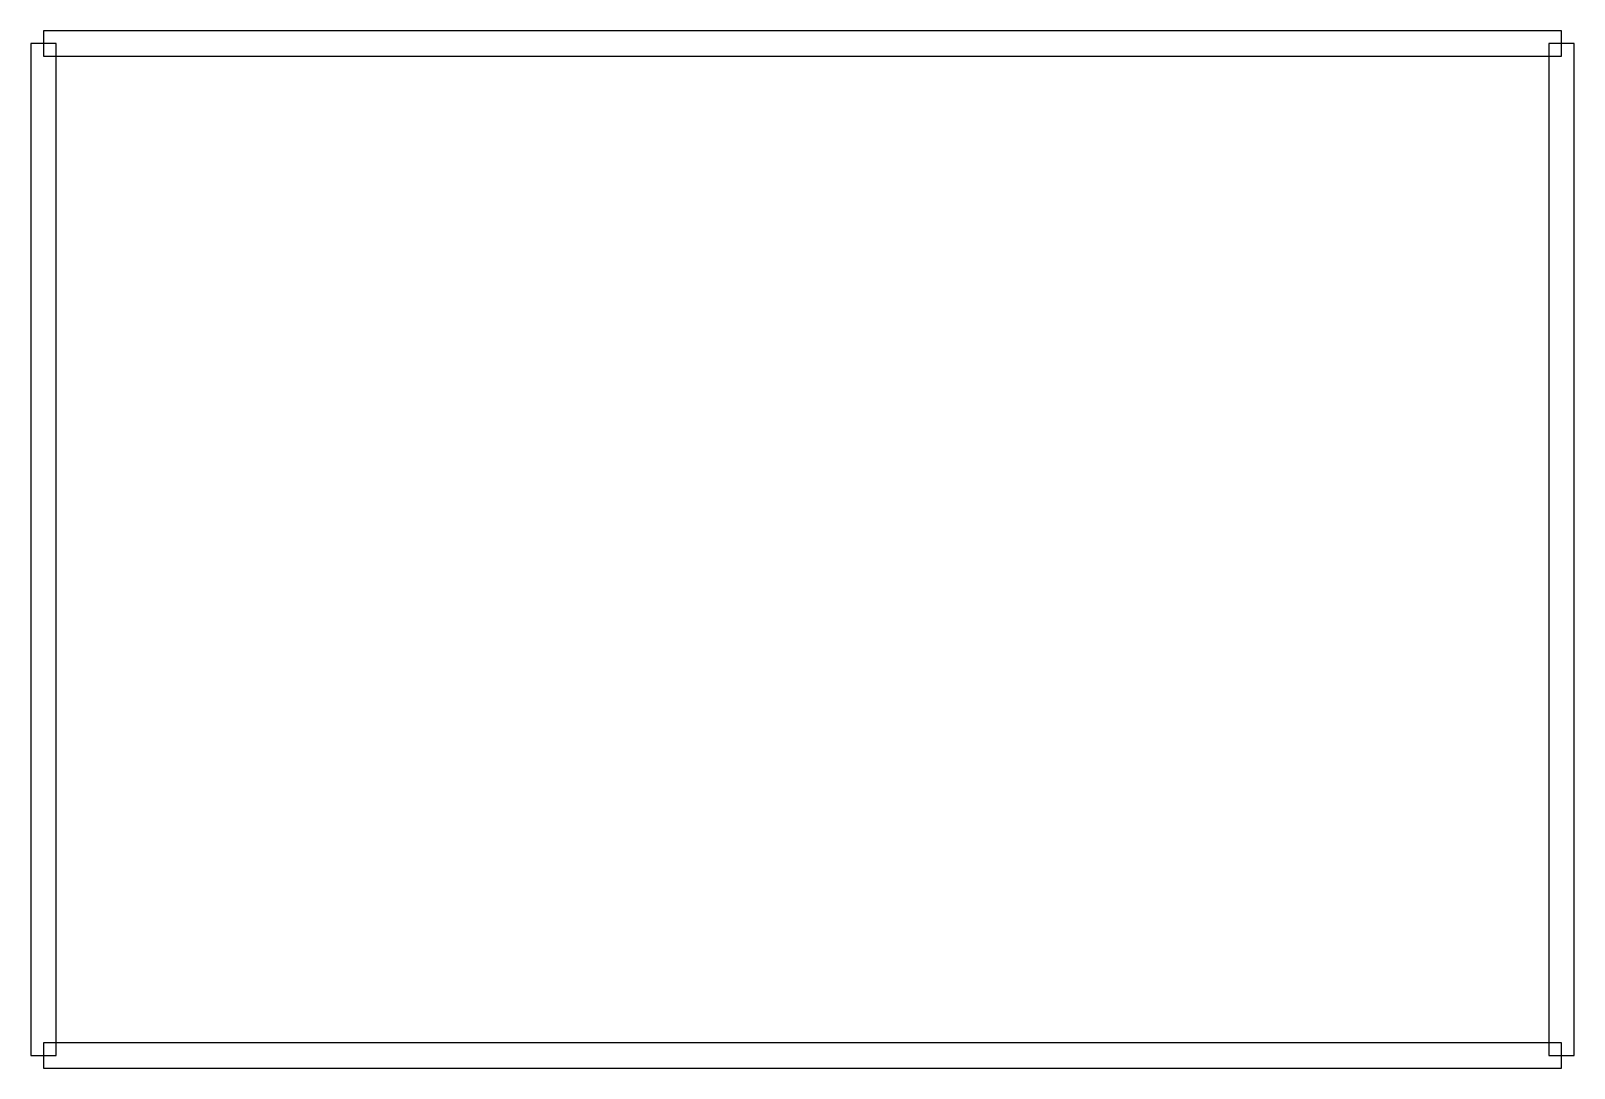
# Model space of a CAD drawing. Extents: x -50 to 6050, y -50 to 4050.
import ezdxf

# ---------------------------------------------------------------- set-up
doc = ezdxf.new("R2010")
doc.units = 0
doc.layers.add('WALLS', color=7, linetype='CONTINUOUS')

msp = doc.modelspace()

# ---------------------------------------------------------------- linework, layer by layer
at = {"layer": 'WALLS'}
for p, q in [((6000, 4050), (0, 4050)), ((0, 4050), (0, 3950)), ((6000, 3950), (6000, 4050)), ((50, 4000), (-50, 4000)), ((-50, 4000), (-50, 0)), ((50, 0), (50, 4000)), ((5950, 4000), (5950, 0)), ((6050, 4000), (5950, 4000)), ((6050, 0), (6050, 4000)), ((0, 3950), (6000, 3950)), ((-50, 0), (50, 0)), ((6000, 50), (0, 50)), ((0, 50), (0, -50)), ((5950, 0), (6050, 0)), ((6000, -50), (6000, 50)), ((0, -50), (6000, -50))]:
    msp.add_line(p, q, dxfattribs=at)

doc.saveas('drawing.dxf')
